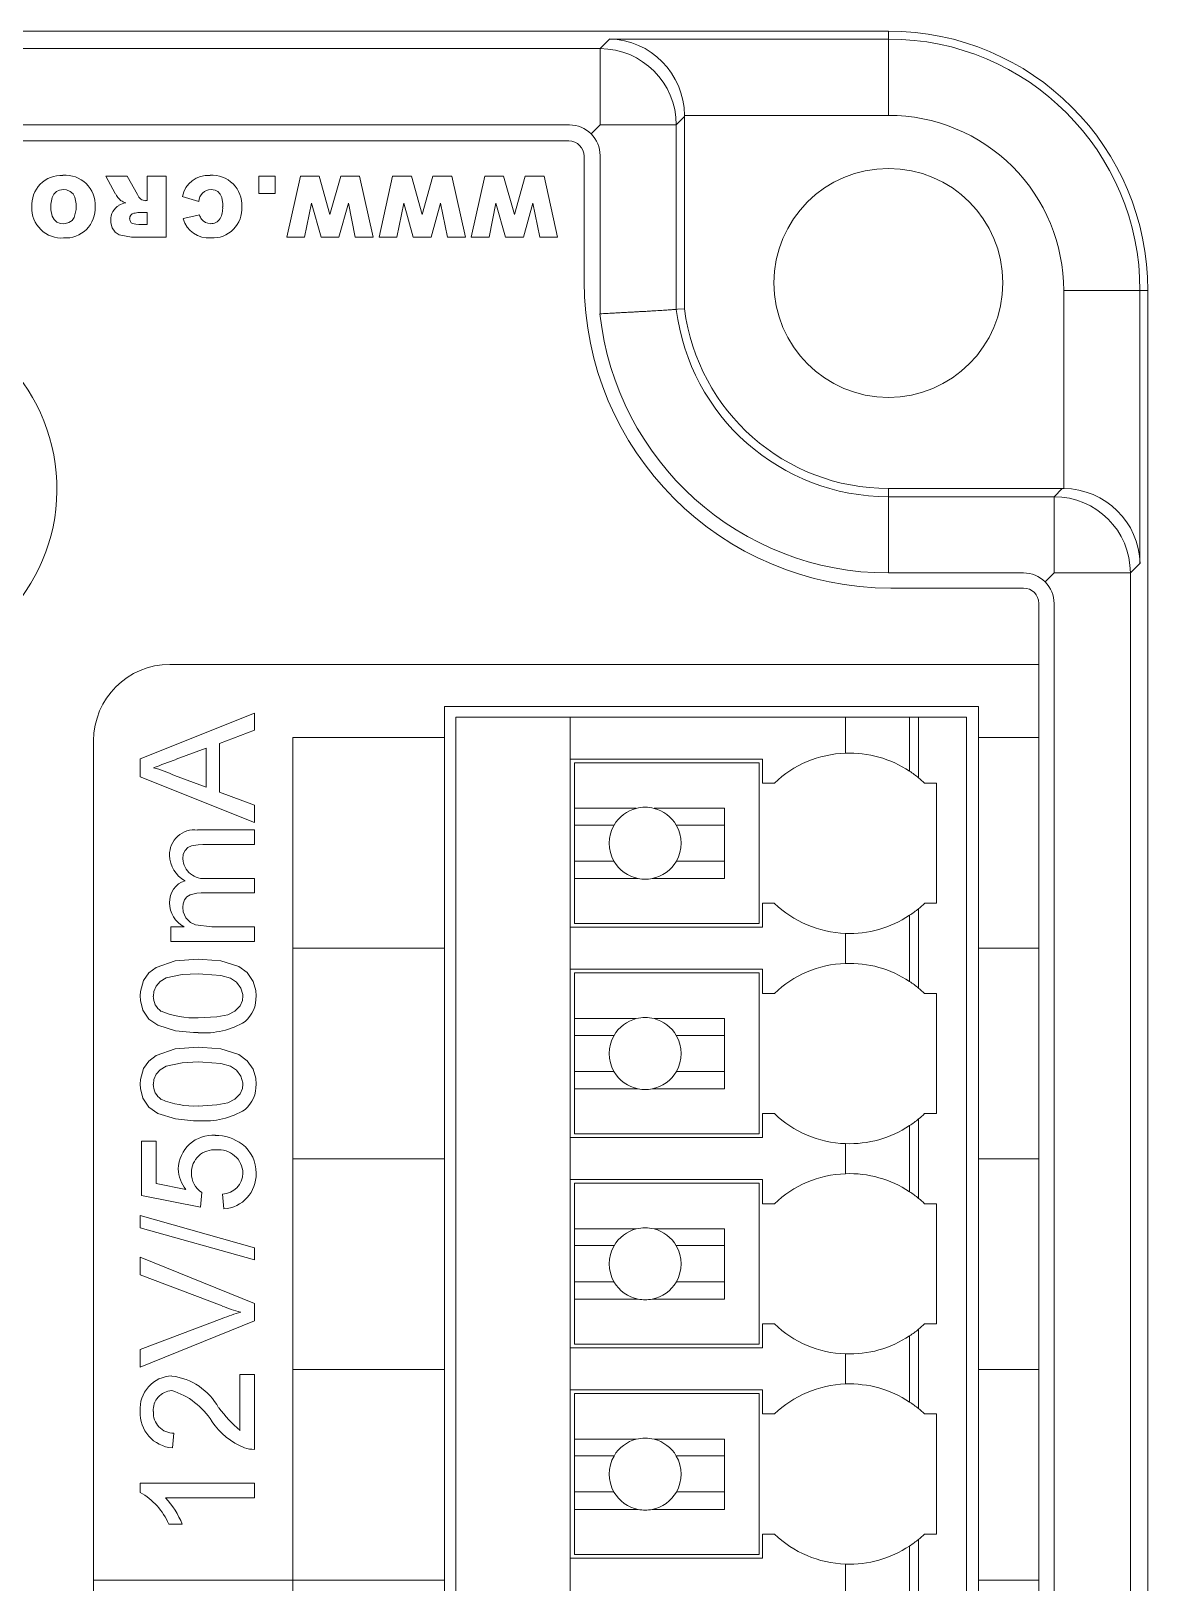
# Model space of a CAD drawing. Header units: inches. Extents: x 0.3 to 10.6, y 0.4 to 8.2.
# Drawn here: x 3.427 to 4.159, y 5.582 to 6.599 of the extents above; entities that cross this region are included whole.
import ezdxf

# ---------------------------------------------------------------- set-up
doc = ezdxf.new("R2010")
doc.units = ezdxf.units.IN
doc.header["$MEASUREMENT"] = 0

msp = doc.modelspace()

# ---------------------------------------------------------------- linework, layer by layer
at = {"color": 7, "linetype": 'Continuous', "lineweight": 15}
for p, q in [((3.9889, 6.5993), (2.1089, 6.5993)), ((3.7998, 6.5878), (3.8061, 6.5941)), ((3.8061, 6.5941), (3.9889, 6.5941)), ((3.9889, 6.5941), (3.9889, 6.5993)), ((3.9889, 6.5441), (3.9889, 6.5941)), ((3.7998, 6.5878), (2.2978, 6.5878)), ((3.7998, 6.5378), (3.7998, 6.5878)), ((3.8498, 6.5378), (3.8552, 6.5433)), ((3.8552, 6.5441), (3.9889, 6.5441)), ((3.8552, 6.5433), (3.8552, 6.4173)), ((2.3178, 6.5378), (3.7798, 6.5378)), ((3.7939, 6.532), (3.7998, 6.5378)), ((3.8498, 6.5378), (3.7998, 6.5378)), ((3.8498, 6.4169), (3.8498, 6.5378)), ((3.7794, 6.5273), (2.3184, 6.5273)), ((3.7894, 6.4353), (3.7894, 6.5173)), ((3.7998, 6.5178), (3.7998, 6.414)), ((3.4821, 6.4929), (3.4759, 6.5043)), ((3.4759, 6.5043), (3.49, 6.5043)), ((3.49, 6.5043), (3.4966, 6.4922)), ((3.503, 6.4882), (3.503, 6.5043)), ((3.503, 6.5043), (3.5154, 6.5043)), ((3.5154, 6.5043), (3.5154, 6.4643)), ((3.5761, 6.5043), (3.587, 6.5043)), ((3.5761, 6.4929), (3.5761, 6.5043)), ((3.587, 6.5043), (3.587, 6.4929)), ((3.5945, 6.4643), (3.6034, 6.5043)), ((3.6034, 6.5043), (3.6157, 6.5043)), ((3.6157, 6.5043), (3.6228, 6.4791)), ((3.6228, 6.4791), (3.6299, 6.5043)), ((3.6299, 6.5043), (3.6421, 6.5043)), ((3.6421, 6.5043), (3.6511, 6.4643)), ((3.655, 6.4643), (3.6639, 6.5043)), ((3.6639, 6.5043), (3.6762, 6.5043)), ((3.6762, 6.5043), (3.6833, 6.4791)), ((3.6833, 6.4791), (3.6903, 6.5043)), ((3.6903, 6.5043), (3.7026, 6.5043)), ((3.7026, 6.5043), (3.7116, 6.4643)), ((3.7154, 6.4643), (3.7244, 6.5043)), ((3.7244, 6.5043), (3.7366, 6.5043)), ((3.7366, 6.5043), (3.7437, 6.4791)), ((3.7437, 6.4791), (3.7508, 6.5043)), ((3.7508, 6.5043), (3.7631, 6.5043)), ((3.7631, 6.5043), (3.772, 6.4643)), ((3.5369, 6.4877), (3.526, 6.4909)), ((3.587, 6.4929), (3.5761, 6.4929)), ((3.4977, 6.4804), (3.503, 6.4804)), ((3.5019, 6.4882), (3.503, 6.4882)), ((3.503, 6.4804), (3.503, 6.4726)), ((3.5265, 6.4764), (3.5375, 6.4788)), ((3.6107, 6.4866), (3.6062, 6.4643)), ((3.617, 6.4643), (3.6107, 6.4866)), ((3.6349, 6.4865), (3.6286, 6.4643)), ((3.6393, 6.4643), (3.6349, 6.4865)), ((3.6712, 6.4866), (3.6667, 6.4643)), ((3.6774, 6.4643), (3.6712, 6.4866)), ((3.6953, 6.4865), (3.6891, 6.4643)), ((3.6998, 6.4643), (3.6953, 6.4865)), ((3.7316, 6.4866), (3.7272, 6.4643)), ((3.7379, 6.4643), (3.7316, 6.4866)), ((3.7558, 6.4865), (3.7496, 6.4643)), ((3.7603, 6.4643), (3.7558, 6.4865)), ((3.503, 6.4726), (3.4975, 6.4726)), ((3.5154, 6.4643), (3.4947, 6.4643)), ((3.6062, 6.4643), (3.5945, 6.4643)), ((3.6286, 6.4643), (3.617, 6.4643)), ((3.6511, 6.4643), (3.6393, 6.4643)), ((3.6667, 6.4643), (3.655, 6.4643)), ((3.6891, 6.4643), (3.6774, 6.4643)), ((3.7116, 6.4643), (3.6998, 6.4643)), ((3.7272, 6.4643), (3.7154, 6.4643)), ((3.7496, 6.4643), (3.7379, 6.4643)), ((3.772, 6.4643), (3.7603, 6.4643)), ((4.1037, 6.4293), (4.1037, 6.2996)), ((4.1537, 6.4293), (4.1037, 6.4293)), ((4.1537, 6.4293), (4.1537, 6.2505)), ((4.1589, 6.4293), (4.1537, 6.4293)), ((4.1589, 4.7393), (4.1589, 6.4293)), ((3.9888, 6.2996), (3.9888, 6.2942)), ((3.9888, 6.2996), (4.1028, 6.2996)), ((4.1028, 6.2996), (4.0974, 6.2942)), ((3.9888, 6.2442), (3.9888, 6.2942)), ((4.0974, 6.2942), (3.9888, 6.2942)), ((4.0974, 6.2442), (4.0974, 6.2942)), ((4.1537, 6.2505), (4.1474, 6.2442)), ((3.9888, 6.2442), (4.0774, 6.2442)), ((4.0774, 6.2343), (3.9904, 6.2343)), ((4.1474, 6.2442), (4.0974, 6.2442)), ((4.1474, 4.9245), (4.1474, 6.2442)), ((4.0874, 6.1843), (4.0874, 6.2243)), ((4.0974, 6.2242), (4.0974, 4.9445)), ((4.0874, 6.1843), (3.5179, 6.1843)), ((4.0874, 6.1363), (4.0874, 6.1843)), ((3.6979, 6.1568), (4.0479, 6.1568)), ((3.6979, 6.1363), (3.6979, 6.1568)), ((4.0479, 6.1568), (4.0479, 6.1363)), ((3.4984, 6.1225), (3.5734, 6.1523)), ((3.5734, 6.1523), (3.5734, 6.1411)), ((3.7054, 5.0199), (3.7054, 6.1498)), ((3.7054, 6.1498), (3.7802, 6.1498)), ((3.7802, 6.1498), (3.7802, 6.1223)), ((3.7802, 6.1498), (3.9606, 6.1498)), ((3.9606, 6.1498), (3.9606, 6.1261)), ((3.9606, 6.1498), (4.0027, 6.1498)), ((4.0027, 6.1143), (4.0027, 6.1498)), ((4.0027, 6.1498), (4.0086, 6.1498)), ((4.0086, 6.11), (4.0086, 6.1498)), ((4.0401, 6.1498), (4.0086, 6.1498)), ((4.0401, 5.0199), (4.0401, 6.1498)), ((3.4679, 6.1343), (3.4679, 5.5843)), ((3.5734, 6.1411), (3.5504, 6.1325)), ((3.5504, 6.1325), (3.5504, 6.1006)), ((3.5984, 5.9983), (3.5984, 6.1363)), ((3.5984, 6.1363), (3.6979, 6.1363)), ((3.6979, 5.9983), (3.6979, 6.1363)), ((4.0479, 6.1363), (4.0479, 5.9983)), ((4.0874, 6.1363), (4.0479, 6.1363)), ((4.0874, 5.9983), (4.0874, 6.1363)), ((3.4984, 6.1106), (3.4984, 6.1225)), ((3.5417, 6.1294), (3.522, 6.1221)), ((3.5417, 6.1038), (3.5417, 6.1294)), ((3.7802, 6.1223), (3.9062, 6.1223)), ((3.7802, 6.1223), (3.7802, 6.012)), ((3.9062, 6.1065), (3.9062, 6.1223)), ((3.783, 6.1199), (3.783, 6.09)), ((3.9042, 6.1199), (3.783, 6.1199)), ((3.9042, 6.0144), (3.9042, 6.1199)), ((3.5734, 6.0808), (3.4984, 6.1106)), ((3.5209, 6.1114), (3.5417, 6.1038)), ((3.9141, 6.1065), (3.9062, 6.1065)), ((4.0204, 6.1065), (4.0125, 6.1065)), ((4.0204, 6.1065), (4.0204, 6.0278)), ((3.5504, 6.1006), (3.5734, 6.092)), ((3.5734, 6.092), (3.5734, 6.0808)), ((3.783, 6.09), (3.8236, 6.09)), ((3.783, 6.09), (3.783, 6.079)), ((3.8353, 6.09), (3.8814, 6.09)), ((3.8814, 6.09), (3.8814, 6.044)), ((3.536, 6.0758), (3.5734, 6.0758)), ((3.5734, 6.0758), (3.5734, 6.0662)), ((3.809, 6.079), (3.783, 6.079)), ((3.783, 6.079), (3.783, 6.0554)), ((3.8499, 6.079), (3.8814, 6.079)), ((3.5734, 6.0662), (3.5395, 6.0662)), ((3.783, 6.0554), (3.783, 6.044)), ((3.8089, 6.0554), (3.783, 6.0554)), ((3.8814, 6.0554), (3.8499, 6.0554)), ((3.5422, 6.0441), (3.5734, 6.0441)), ((3.5734, 6.0441), (3.5734, 6.0345)), ((3.783, 6.044), (3.783, 6.0144)), ((3.8249, 6.044), (3.783, 6.044)), ((3.8814, 6.044), (3.834, 6.044)), ((3.5734, 6.0345), (3.5385, 6.0345)), ((3.9062, 6.0278), (3.9062, 6.012)), ((3.9062, 6.0278), (3.9141, 6.0278)), ((4.0086, 6.0243), (4.0086, 5.9722)), ((4.0125, 6.0278), (4.0204, 6.0278)), ((3.5186, 6.0123), (3.5272, 6.0123)), ((3.5186, 6.0027), (3.5186, 6.0123)), ((3.5455, 6.0123), (3.5734, 6.0123)), ((3.5734, 6.0123), (3.5734, 6.0027)), ((3.7802, 6.012), (3.7802, 5.9845)), ((3.7802, 6.012), (3.9062, 6.012)), ((3.783, 6.0144), (3.9042, 6.0144)), ((4.0027, 6.0199), (4.0027, 5.9765)), ((3.5734, 6.0027), (3.5186, 6.0027)), ((3.9606, 6.0081), (3.9606, 5.9883)), ((3.6979, 5.9983), (3.5984, 5.9983)), ((3.5984, 5.8603), (3.5984, 5.9983)), ((3.6979, 5.8603), (3.6979, 5.9983)), ((4.0874, 5.9983), (4.0479, 5.9983)), ((4.0479, 5.9983), (4.0479, 5.8603)), ((4.0874, 5.8603), (4.0874, 5.9983)), ((3.9062, 5.9845), (3.7802, 5.9845)), ((3.7802, 5.9845), (3.7802, 5.8742)), ((3.783, 5.9821), (3.783, 5.9522)), ((3.9042, 5.9821), (3.783, 5.9821)), ((3.9042, 5.8766), (3.9042, 5.9821)), ((3.9062, 5.9845), (3.9062, 5.9687)), ((3.9062, 5.9687), (3.9141, 5.9687)), ((4.0204, 5.9687), (4.0125, 5.9687)), ((4.0204, 5.9687), (4.0204, 5.89)), ((3.783, 5.9522), (3.8236, 5.9522)), ((3.783, 5.9522), (3.783, 5.9412)), ((3.8353, 5.9522), (3.8814, 5.9522)), ((3.8814, 5.9522), (3.8814, 5.9062)), ((3.809, 5.9412), (3.783, 5.9412)), ((3.783, 5.9412), (3.783, 5.9176)), ((3.8499, 5.9412), (3.8814, 5.9412)), ((3.8089, 5.9176), (3.783, 5.9176)), ((3.783, 5.9176), (3.783, 5.9062)), ((3.8814, 5.9176), (3.8499, 5.9176)), ((3.783, 5.9062), (3.783, 5.8766)), ((3.8249, 5.9062), (3.783, 5.9062)), ((3.8814, 5.9062), (3.834, 5.9062)), ((3.9062, 5.89), (3.9062, 5.8742)), ((3.9062, 5.89), (3.9141, 5.89)), ((4.0125, 5.89), (4.0204, 5.89)), ((4.0027, 5.8821), (4.0027, 5.8387)), ((4.0086, 5.8865), (4.0086, 5.8344)), ((3.4994, 5.8363), (3.4994, 5.8718)), ((3.4994, 5.8718), (3.509, 5.8718)), ((3.509, 5.8718), (3.509, 5.8441)), ((3.7802, 5.8742), (3.9062, 5.8742)), ((3.7802, 5.8742), (3.7802, 5.8467)), ((3.783, 5.8766), (3.9042, 5.8766)), ((3.9606, 5.8703), (3.9606, 5.8505)), ((3.5984, 5.7223), (3.5984, 5.8603)), ((3.5984, 5.8603), (3.6979, 5.8603)), ((3.6979, 5.7223), (3.6979, 5.8603)), ((4.0874, 5.8603), (4.0479, 5.8603)), ((4.0479, 5.8603), (4.0479, 5.7223)), ((4.0874, 5.7223), (4.0874, 5.8603)), ((3.509, 5.8441), (3.5284, 5.8403)), ((3.5388, 5.8382), (3.5379, 5.8286)), ((3.9062, 5.8467), (3.7802, 5.8467)), ((3.7802, 5.8467), (3.7802, 5.7364)), ((3.783, 5.8443), (3.783, 5.8144)), ((3.9042, 5.8443), (3.783, 5.8443)), ((3.9042, 5.7388), (3.9042, 5.8443)), ((3.9062, 5.8467), (3.9062, 5.8309)), ((3.5379, 5.8286), (3.4994, 5.8363)), ((3.5532, 5.8276), (3.5523, 5.8372)), ((3.9062, 5.8309), (3.9141, 5.8309)), ((4.0204, 5.8309), (4.0125, 5.8309)), ((4.0204, 5.8309), (4.0204, 5.7522)), ((3.4984, 5.8151), (3.4984, 5.8231)), ((3.4984, 5.8231), (3.5734, 5.8019)), ((3.5734, 5.794), (3.4984, 5.8151)), ((3.783, 5.8144), (3.8236, 5.8144)), ((3.783, 5.8144), (3.783, 5.8034)), ((3.8353, 5.8144), (3.8814, 5.8144)), ((3.8814, 5.8144), (3.8814, 5.7684)), ((3.5734, 5.8019), (3.5734, 5.794)), ((3.809, 5.8034), (3.783, 5.8034)), ((3.783, 5.8034), (3.783, 5.7798)), ((3.8499, 5.8034), (3.8814, 5.8034)), ((3.4984, 5.7958), (3.5734, 5.7655)), ((3.4984, 5.7843), (3.4984, 5.7958)), ((3.5522, 5.7639), (3.4984, 5.7843)), ((3.783, 5.7798), (3.783, 5.7684)), ((3.8089, 5.7798), (3.783, 5.7798)), ((3.8814, 5.7798), (3.8499, 5.7798)), ((3.783, 5.7684), (3.783, 5.7388)), ((3.8249, 5.7684), (3.783, 5.7684)), ((3.8814, 5.7684), (3.834, 5.7684)), ((3.5734, 5.7655), (3.5734, 5.7541)), ((3.4984, 5.7353), (3.5522, 5.7557)), ((3.5734, 5.7541), (3.4984, 5.7238)), ((3.9062, 5.7522), (3.9062, 5.7364)), ((3.9062, 5.7522), (3.9141, 5.7522)), ((4.0086, 5.7487), (4.0086, 5.6966)), ((4.0125, 5.7522), (4.0204, 5.7522)), ((3.7802, 5.7364), (3.7802, 5.7089)), ((3.7802, 5.7364), (3.9062, 5.7364)), ((3.783, 5.7388), (3.9042, 5.7388)), ((4.0027, 5.7443), (4.0027, 5.701)), ((3.4984, 5.7238), (3.4984, 5.7353)), ((3.9606, 5.7325), (3.9606, 5.7128)), ((3.5638, 5.6823), (3.5638, 5.719)), ((3.5638, 5.719), (3.5734, 5.719)), ((3.5734, 5.719), (3.5734, 5.6699)), ((3.6979, 5.7223), (3.5984, 5.7223)), ((3.5984, 5.5843), (3.5984, 5.7223)), ((3.6979, 5.5843), (3.6979, 5.7223)), ((4.0874, 5.7223), (4.0479, 5.7223)), ((4.0479, 5.7223), (4.0479, 5.5843)), ((4.0874, 5.5843), (4.0874, 5.7223)), ((3.9062, 5.7089), (3.7802, 5.7089)), ((3.7802, 5.7089), (3.7802, 5.5986)), ((3.783, 5.7065), (3.783, 5.6766)), ((3.9042, 5.7065), (3.783, 5.7065)), ((3.9042, 5.601), (3.9042, 5.7065)), ((3.9062, 5.7089), (3.9062, 5.6931)), ((3.9062, 5.6931), (3.9141, 5.6931)), ((4.0204, 5.6931), (4.0125, 5.6931)), ((4.0204, 5.6931), (4.0204, 5.6144)), ((3.5205, 5.6805), (3.5196, 5.6709)), ((3.783, 5.6766), (3.783, 5.6656)), ((3.783, 5.6766), (3.8236, 5.6766)), ((3.8353, 5.6766), (3.8814, 5.6766)), ((3.8814, 5.6766), (3.8814, 5.6306)), ((3.809, 5.6656), (3.783, 5.6656)), ((3.783, 5.6656), (3.783, 5.642)), ((3.8499, 5.6656), (3.8814, 5.6656)), ((3.4984, 5.6478), (3.4984, 5.6416)), ((3.4984, 5.6478), (3.5734, 5.6478)), ((3.5734, 5.6382), (3.5734, 5.6478)), ((3.515, 5.6382), (3.5734, 5.6382)), ((3.783, 5.642), (3.783, 5.6306)), ((3.8089, 5.642), (3.783, 5.642)), ((3.8814, 5.642), (3.8499, 5.642)), ((3.8249, 5.6306), (3.783, 5.6306)), ((3.783, 5.6306), (3.783, 5.601)), ((3.8814, 5.6306), (3.834, 5.6306)), ((3.5172, 5.6209), (3.526, 5.6209)), ((3.9062, 5.6144), (3.9062, 5.5986)), ((3.9062, 5.6144), (3.9141, 5.6144)), ((4.0125, 5.6144), (4.0204, 5.6144)), ((4.0027, 5.6065), (4.0027, 5.5632)), ((4.0086, 5.6109), (4.0086, 5.5588)), ((3.7802, 5.5986), (3.9062, 5.5986)), ((3.7802, 5.5986), (3.7802, 5.5711)), ((3.783, 5.601), (3.9042, 5.601)), ((3.9606, 5.5947), (3.9606, 5.575)), ((3.4679, 5.5843), (3.5984, 5.5843)), ((3.4679, 5.5843), (3.4679, 5.0338)), ((3.5984, 5.4463), (3.5984, 5.5843)), ((3.5984, 5.5843), (3.6979, 5.5843)), ((3.6979, 5.4463), (3.6979, 5.5843)), ((4.0479, 5.5843), (4.0479, 5.4463)), ((4.0874, 5.5843), (4.0479, 5.5843)), ((4.0874, 5.4463), (4.0874, 5.5843))]:
    msp.add_line(p, q, dxfattribs=at)
at = {"color": 7, "linetype": 'Continuous', "lineweight": 15, "flags": 128}
for points in [[(3.4399, 6.4838), (3.4399, 6.4858), (3.4407, 6.4903), (3.4418, 6.4925), (3.4435, 6.4942), (3.4456, 6.4951), (3.4482, 6.4955)], [(3.4482, 6.4955), (3.4502, 6.4953), (3.4526, 6.4943), (3.4545, 6.4926), (3.4556, 6.4905), (3.4565, 6.4862), (3.4565, 6.4843)], [(3.5525, 6.4841), (3.5525, 6.4861), (3.5519, 6.4903), (3.5509, 6.4924), (3.5493, 6.4942), (3.5475, 6.4951), (3.5449, 6.4955)], [(3.4483, 6.4731), (3.4463, 6.4733), (3.4439, 6.4742), (3.442, 6.4759), (3.4408, 6.478), (3.4399, 6.4822), (3.4399, 6.4838)], [(3.4565, 6.4843), (3.4564, 6.4823), (3.4552, 6.4771), (3.4538, 6.4752), (3.4517, 6.4738), (3.4494, 6.4732), (3.4483, 6.4731)], [(3.4947, 6.4643), (3.4927, 6.4643), (3.4847, 6.4657), (3.482, 6.4676), (3.4801, 6.4703), (3.4792, 6.4736), (3.4791, 6.4754)], [(3.4975, 6.4726), (3.4955, 6.4727), (3.4935, 6.4732), (3.4926, 6.4737), (3.492, 6.4746), (3.4916, 6.4756), (3.4915, 6.4764)], [(3.8552, 6.4173), (3.8506, 6.417), (3.8498, 6.4169)], [(4.0915, 6.2384), (4.0935, 6.2403), (4.0954, 6.2423), (4.0974, 6.2442)], [(3.5395, 6.0662), (3.5365, 6.0661), (3.532, 6.0654), (3.5297, 6.0643), (3.5279, 6.0624), (3.5267, 6.06), (3.5263, 6.0569)], [(3.5385, 6.0345), (3.5355, 6.0343), (3.5311, 6.0333), (3.529, 6.032), (3.5274, 6.0301), (3.5265, 6.0275), (3.5263, 6.0252)], [(3.5263, 6.0252), (3.5267, 6.0222), (3.5284, 6.0183), (3.5315, 6.0152), (3.5348, 6.0136), (3.5455, 6.0123)], [(3.4984, 5.967), (3.4986, 5.97), (3.5006, 5.9772), (3.504, 5.9821), (3.5089, 5.9857), (3.5214, 5.99), (3.5364, 5.9911)], [(3.5364, 5.9911), (3.5394, 5.991), (3.5514, 5.99), (3.563, 5.9863), (3.5686, 5.9823), (3.5725, 5.9766), (3.5742, 5.9707), (3.5744, 5.967)], [(3.5071, 5.9669), (3.5074, 5.9699), (3.5089, 5.9734), (3.5115, 5.9764), (3.5154, 5.9788), (3.526, 5.981), (3.5364, 5.9815)], [(3.5364, 5.9815), (3.5394, 5.9814), (3.5514, 5.9804), (3.5576, 5.9787), (3.5616, 5.9761), (3.5645, 5.9722), (3.5657, 5.9679), (3.5657, 5.967)], [(3.5364, 5.943), (3.5334, 5.943), (3.5215, 5.9441), (3.5099, 5.9478), (3.5042, 5.9519), (3.5001, 5.9578), (3.4986, 5.964), (3.4984, 5.967)], [(3.5657, 5.967), (3.5654, 5.964), (3.5639, 5.9606), (3.5604, 5.957), (3.5559, 5.9547), (3.5487, 5.9533), (3.5364, 5.9526)], [(3.4984, 5.9093), (3.4986, 5.9123), (3.5006, 5.9195), (3.504, 5.9244), (3.5089, 5.928), (3.5214, 5.9323), (3.5364, 5.9334)], [(3.5364, 5.9334), (3.5394, 5.9333), (3.5514, 5.9323), (3.563, 5.9286), (3.5686, 5.9246), (3.5725, 5.919), (3.5742, 5.9131), (3.5744, 5.9093)], [(3.5071, 5.9092), (3.5074, 5.9122), (3.5089, 5.9157), (3.5115, 5.9187), (3.5154, 5.9211), (3.526, 5.9233), (3.5364, 5.9238)], [(3.5364, 5.9238), (3.5394, 5.9237), (3.5514, 5.9227), (3.5576, 5.921), (3.5616, 5.9184), (3.5645, 5.9145), (3.5657, 5.9102), (3.5657, 5.9093)], [(3.5364, 5.8853), (3.5334, 5.8853), (3.5215, 5.8864), (3.5099, 5.8901), (3.5042, 5.8942), (3.5001, 5.9001), (3.4986, 5.9063), (3.4984, 5.9093)], [(3.5657, 5.9093), (3.5654, 5.9064), (3.5639, 5.9029), (3.5604, 5.8993), (3.5559, 5.897), (3.5487, 5.8956), (3.5364, 5.8949)]]:
    msp.add_lwpolyline(points, dxfattribs=at)
at = {"color": 7, "linetype": 'Continuous', "lineweight": 15}
msp.add_circle((3.9888, 6.4343), 0.075, dxfattribs=at)
for centre, radius, start, end in [((3.9889, 6.4293), 0.17, 0, 90), ((3.9889, 6.4293), 0.1648, 0, 90), ((3.7998, 6.5378), 0.05, 0.0205, 89.9795), ((3.7798, 6.5178), 0.02, 45.001, 89.9991), ((3.7798, 6.5178), 0.02, 359.9998, 45.0002), ((3.7794, 6.5173), 0.01, 0, 90), ((3.4468, 6.4854), 0.0194, 87.0852, 184.2022), ((3.4493, 6.4852), 0.0197, 357.4137, 94.5269), ((3.5429, 6.4877), 0.0171, 85.6191, 169.1556), ((3.5455, 6.4853), 0.0196, 356.7837, 93.7774), ((3.4992, 6.5025), 0.0196, 209.5657, 226.9953), ((3.5062, 6.4969), 0.0107, 206.0246, 226.391), ((3.5018, 6.4934), 0.00522, 235.4993, 270.8762), ((3.545, 6.4874), 0.00809, 91.0195, 177.9164), ((3.4469, 6.4832), 0.0195, 177.6134, 274.1307), ((3.4494, 6.4833), 0.0196, 266.6507, 2.8759), ((3.4899, 6.4757), 0.0108, 119.5839, 181.5275), ((3.4923, 6.4704), 0.0167, 101.492, 117.8034), ((3.4928, 6.499), 0.0128, 236.888, 252.6975), ((3.495, 6.4765), 0.00344, 100.3242, 180.6557), ((3.4996, 6.457), 0.0235, 94.7905, 102.9942), ((3.5469, 6.4813), 0.00981, 194.8548, 212.243), ((3.5459, 6.4829), 0.0192, 266.8651, 3.8451), ((3.539, 6.483), 0.0135, 330.8142, 4.6912), ((3.5434, 6.4813), 0.0176, 196.3426, 274.487), ((3.5444, 6.4802), 0.00706, 215.1552, 270.5099), ((3.5447, 6.4804), 0.0073, 267.9798, 326.8309), ((3.9904, 6.4353), 0.201, 180, 270), ((3.3239, 6.2993), 0.12, 274.3857, 90), ((3.9888, 6.4343), 0.1347, 187.2889, 270), ((3.9888, 6.4343), 0.1901, 186.1337, 270), ((3.9888, 6.4343), 0.1401, 187.1457, 270), ((4.0974, 6.2442), 0.05, 0.0204, 89.9796), ((4.0774, 6.2242), 0.02, 44.9996, 90.0004), ((4.0774, 6.2243), 0.01, 0, 90), ((4.0774, 6.2242), 0.02, 0.0007, 44.9994), ((3.5179, 6.1343), 0.05, 90, 180), ((3.9633, 6.0548), 0.0714, 92.1736, 133.6028), ((3.9633, 6.0548), 0.0714, 56.5007, 92.1738), ((6.2786, -1.352), 7.9662, 110.24534, 110.35964), ((3.4947, 6.0617), 0.0562, 62.1567, 77.2498), ((3.9633, 6.0548), 0.0714, 50.6184, 56.5007), ((3.9633, 6.0548), 0.0714, 46.3972, 50.6184), ((3.8294, 6.0671), 0.0236, 104.3345, 149.8543), ((3.8294, 6.0671), 0.0236, 75.6655, 104.3345), ((3.8294, 6.0671), 0.0236, 30.1457, 75.6655), ((3.534, 6.0596), 0.0163, 82.8738, 181.5142), ((3.8294, 6.0671), 0.0236, 149.8543, 209.8546), ((3.8294, 6.0671), 0.0236, 330.1454, 30.1457), ((3.5372, 6.0597), 0.0196, 181.6, 241.343), ((3.5402, 6.0578), 0.0139, 183.8075, 278.3449), ((3.8294, 6.0671), 0.0236, 209.8546, 258.8527), ((3.8294, 6.0671), 0.0236, 281.1473, 330.1454), ((3.5321, 6.0288), 0.0144, 107.0889, 183.0857), ((3.8294, 6.0671), 0.0236, 258.8527, 281.1473), ((3.5356, 6.0282), 0.0179, 180.5055, 242.0508), ((3.9633, 6.0794), 0.0714, 226.3972, 267.8264), ((3.9633, 6.0794), 0.0714, 303.4993, 309.3816), ((3.9633, 6.0794), 0.0714, 309.3816, 313.6028), ((3.9633, 6.0794), 0.0714, 267.826, 303.4995), ((3.9633, 5.917), 0.0714, 92.1736, 133.6028), ((3.9633, 5.917), 0.0714, 56.5007, 92.1738), ((3.9633, 5.917), 0.0714, 50.6184, 56.5007), ((3.9633, 5.917), 0.0714, 46.3972, 50.6184), ((3.5192, 5.9669), 0.0122, 179.7671, 234.7353), ((3.5532, 5.9662), 0.0212, 311.1361, 2.194), ((3.5341, 6.0093), 0.0567, 247.3144, 272.3328), ((3.5406, 5.9939), 0.0511, 265.3403, 301.3437), ((3.8294, 5.9293), 0.0236, 104.3345, 149.8543), ((3.8294, 5.9293), 0.0236, 75.6655, 104.3345), ((3.8294, 5.9293), 0.0236, 30.1457, 75.6655), ((3.8294, 5.9293), 0.0236, 149.8543, 209.8546), ((3.8294, 5.9293), 0.0236, 330.1454, 30.1457), ((3.5192, 5.9092), 0.0122, 179.7672, 234.7352), ((3.5532, 5.9085), 0.0212, 311.1361, 2.1939), ((3.8294, 5.9293), 0.0236, 209.8546, 258.8527), ((3.8294, 5.9293), 0.0236, 281.1473, 330.1454), ((3.5341, 5.9516), 0.0567, 247.3145, 272.3327), ((3.8294, 5.9293), 0.0236, 258.8527, 281.1473), ((3.5406, 5.9362), 0.0511, 265.3402, 301.3437), ((3.9633, 5.9416), 0.0714, 226.3972, 267.8264), ((3.9633, 5.9416), 0.0714, 309.3816, 313.6028), ((3.9633, 5.9416), 0.0714, 267.8263, 303.4993), ((3.9633, 5.9416), 0.0714, 303.4993, 309.3816), ((3.5461, 5.8531), 0.0227, 85.9128, 178.4756), ((3.5482, 5.8475), 0.0281, 52.7427, 91.0941), ((3.5515, 5.8516), 0.0229, 358.171, 52.9521), ((3.5469, 5.8514), 0.0148, 84.4613, 181.3535), ((3.55, 5.8504), 0.0158, 2.0766, 96.2112), ((3.5452, 5.8542), 0.0218, 181.3913, 219.6361), ((3.5466, 5.8505), 0.0145, 177.8153, 237.547), ((3.5519, 5.8511), 0.0139, 271.6633, 359.5388), ((3.5519, 5.85), 0.0225, 273.3173, 2.2162), ((3.9633, 5.7792), 0.0714, 92.1736, 133.6028), ((3.9633, 5.7792), 0.0714, 56.5006, 92.1738), ((3.9633, 5.7792), 0.0714, 50.6184, 56.5007), ((3.9633, 5.7792), 0.0714, 46.3972, 50.6184), ((3.8294, 5.7915), 0.0236, 104.3345, 149.8543), ((3.8294, 5.7915), 0.0236, 75.6655, 104.3345), ((3.8294, 5.7915), 0.0236, 30.1457, 75.6655), ((3.8294, 5.7915), 0.0236, 149.8543, 209.8546), ((3.8294, 5.7915), 0.0236, 330.1454, 30.1457), ((3.8294, 5.7915), 0.0236, 209.8546, 258.8527), ((3.8294, 5.7915), 0.0236, 281.1473, 330.1454), ((3.8294, 5.7915), 0.0236, 258.8527, 281.1473), ((3.6092, 5.9135), 0.1602, 249.1301, 253.7017), ((3.6102, 5.6051), 0.1614, 106.5049, 111.046), ((3.9633, 5.8038), 0.0714, 226.3972, 267.8264), ((3.9633, 5.8038), 0.0714, 303.4993, 309.3816), ((3.9633, 5.8038), 0.0714, 309.3816, 313.6028), ((3.9633, 5.8038), 0.0714, 267.8262, 303.4994), ((3.5197, 5.6967), 0.0213, 91.5416, 184.6656), ((3.5143, 5.6777), 0.0405, 28.6666, 83.1947), ((3.5197, 5.6957), 0.0127, 92.2652, 184.5303), ((3.5051, 5.6631), 0.0475, 32.0161, 72.7323), ((3.9633, 5.6414), 0.0714, 92.1736, 133.6028), ((3.9633, 5.6414), 0.0714, 56.5006, 92.1738), ((3.6291, 5.757), 0.0992, 217.101, 228.8998), ((3.9633, 5.6414), 0.0714, 50.6184, 56.5007), ((3.9633, 5.6414), 0.0714, 46.3972, 50.6184), ((3.5212, 5.6936), 0.0228, 176.7521, 265.9434), ((3.5204, 5.6938), 0.0133, 176.1923, 270.6979), ((3.5825, 5.7122), 0.0441, 212.8851, 249.1793), ((3.8294, 5.6537), 0.0236, 104.3345, 149.8543), ((3.8294, 5.6537), 0.0236, 75.6655, 104.3345), ((3.8294, 5.6537), 0.0236, 30.1457, 75.6655), ((3.5728, 5.6887), 0.0188, 251.059, 271.7786), ((3.8294, 5.6537), 0.0236, 149.8543, 209.8546), ((3.8294, 5.6537), 0.0236, 330.1454, 30.1457), ((3.4777, 5.6041), 0.0429, 23.1041, 61.1449), ((3.4741, 5.5999), 0.056, 22.006, 43.1421), ((3.8294, 5.6537), 0.0236, 209.8546, 258.8527), ((3.8294, 5.6537), 0.0236, 281.1473, 330.1454), ((3.8294, 5.6537), 0.0236, 258.8527, 281.1473), ((3.9633, 5.6661), 0.0714, 226.3972, 267.8264), ((3.9633, 5.6661), 0.0714, 309.3816, 313.6028), ((3.9633, 5.6661), 0.0714, 267.8262, 303.4994), ((3.9633, 5.6661), 0.0714, 303.4993, 309.3816)]:
    msp.add_arc(centre, radius, start, end, dxfattribs=at)
for centre, major_axis, start_param, end_param in [((3.8061, 6.5441), (-0.0192, 0.0464), 4.32834, 5.881683), ((4.1037, 6.2505), (0.0464, -0.0192), 0.401502, 1.954845)]:
    msp.add_ellipse(centre, major_axis=major_axis, ratio=0.975619, start_param=start_param, end_param=end_param, dxfattribs=at)
for points in [[(3.8552, 6.5433), (3.8552, 6.5435), (3.8552, 6.5438), (3.8552, 6.5441)], [(4.1037, 6.2996), (4.1034, 6.2996), (4.1031, 6.2996), (4.1028, 6.2996)]]:
    msp.add_open_spline(points, degree=3, dxfattribs=at)
for points, knots in [([(3.9889, 6.5441), (4.0194, 6.5441), (4.0486, 6.532), (4.0916, 6.489), (4.1037, 6.4598), (4.1037, 6.4293)], [0, 0, 0, 0, 0.5, 0.5, 1, 1, 1, 1]), ([(3.7998, 6.414), (3.8013, 6.4141), (3.8041, 6.4143), (3.8082, 6.4145), (3.812, 6.4147), (3.8156, 6.4149), (3.8188, 6.4151), (3.8217, 6.4152), (3.8244, 6.4154), (3.8267, 6.4155), (3.8288, 6.4156), (3.8307, 6.4157), (3.8323, 6.4158), (3.8336, 6.4159), (3.8365, 6.4161), (3.8404, 6.4163), (3.8446, 6.4166), (3.8475, 6.4168), (3.8494, 6.4169), (3.8496, 6.4169), (3.8498, 6.4169)], [0, 0, 0, 0, 0.056315, 0.109661, 0.160037, 0.207443, 0.251879, 0.293343, 0.331838, 0.367361, 0.399913, 0.429493, 0.456102, 0.47974, 0.500406, 0.606992, 0.710238, 0.810151, 0.906736, 1, 1, 1, 1])]:
    msp.add_open_spline(points, degree=3, knots=knots, dxfattribs=at)

doc.saveas('drawing.dxf')
